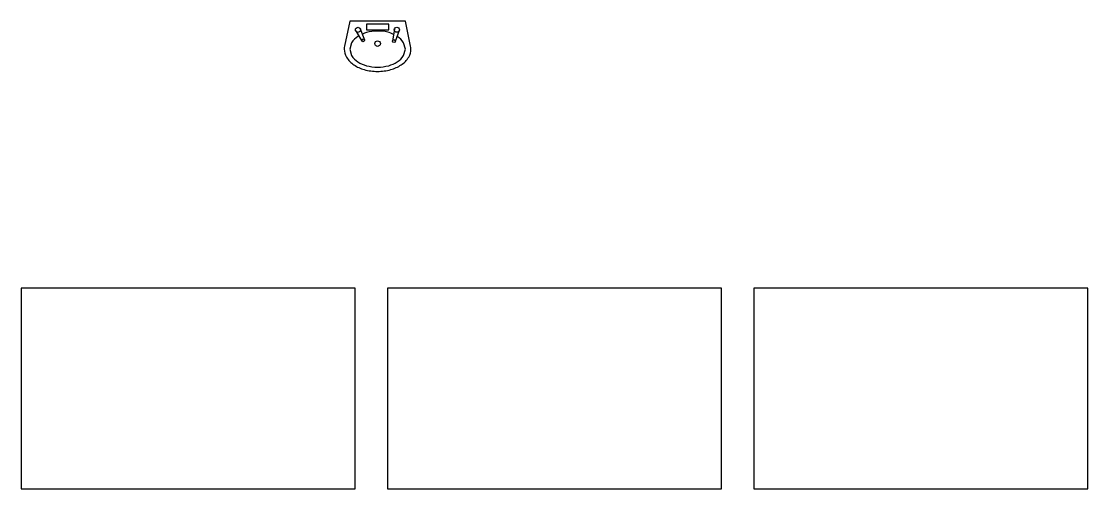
# Model space of a CAD drawing. Header units: inches. Extents: x 591 to 20043, y -1483 to 2716.
# Drawn here: x 10462 to 20043, y -1483 to 2716 of the extents above; entities that cross this region are included whole.
import ezdxf

# ---------------------------------------------------------------- set-up
doc = ezdxf.new("R2010")
doc.units = ezdxf.units.IN
doc.header["$MEASUREMENT"] = 0

# ---------------------------------------------------------------- blocks, each defined once
blk = doc.blocks.new('A$C60F95712')
for p, q in [((0.05, 0.45), (0.003, 0.2283)), ((0.55, 0.45), (0.05, 0.45)), ((0.4, 0.425), (0.2, 0.425)), ((0.2, 0.425), (0.2, 0.375)), ((0.4, 0.375), (0.4, 0.425)), ((0.597, 0.2283), (0.55, 0.45)), ((0.1035, 0.3639), (0.1588, 0.2727)), ((0.1448, 0.3831), (0.1814, 0.2836)), ((0.2, 0.375), (0.4, 0.375)), ((0.4514, 0.3804), (0.4348, 0.2751)), ((0.4953, 0.3684), (0.459, 0.2688))]:
    blk.add_line(p, q)
for points in [[(0.1307, 0.319, 0.008163), (0.1232, 0.3143, 0.107176), (0.0669, 0.2578), (0.05, 0.2), (0.0669, 0.1422, 0.107176), (0.1232, 0.0857, 0.078233), (0.2003, 0.0515, 0.065516), (0.3, 0.0383, 0.065516), (0.3997, 0.0515, 0.078233), (0.4768, 0.0857, 0.107176), (0.5331, 0.1422), (0.55, 0.2)], [(0.4439, 0.3328, 0.046779), (0.3911, 0.3524, 0.080145), (0.3, 0.3617, 0.065516), (0.2003, 0.3485, 0.037125), (0.1623, 0.3353, 0.107176)], [(0.55, 0.2), (0.5331, 0.2578, 0.107176), (0.4768, 0.3143, 0.000976), (0.4758, 0.3149, 0.080145)]]:
    blk.add_lwpolyline(points, format="xyb")
for centre, radius in [((0.1241, 0.3735), 0.0228), ((0.4733, 0.3744), 0.0228), ((0.1696, 0.2793), 0.0126), ((0.3, 0.25), 0.025), ((0.4472, 0.2731), 0.0126)]:
    blk.add_circle(centre, radius)
for centre, radius, start, end in [((0.1362, 0.2), 0.1362, 168.02396, 180), ((0.1362, 0.2), 0.1362, 180, 211.85353), ((0.4638, 0.2), 0.1362, 328.14647, 0), ((0.4638, 0.2), 0.1362, 0, 11.97604), ((0.2147, 0.2488), 0.2286, 211.85353, 236.30993), ((0.3853, 0.2488), 0.2286, 303.69007, 328.14647), ((0.2662, 0.3261), 0.3215, 236.30993, 254.56292), ((0.3, 0.4484), 0.4484, 254.56292, 270), ((0.3, 0.4484), 0.4484, 270, 285.43708), ((0.3338, 0.3261), 0.3215, 285.43708, 303.69007)]:
    blk.add_arc(centre, radius, start, end)

msp = doc.modelspace()

# ---------------------------------------------------------------- linework, layer by layer
for points in [[(10462.15375, -1482.52153), (12862.15375, -1482.52153), (13462.15375, -1482.52153), (13462.15375, 317.47847), (10462.15375, 317.47847)], [(13752.43687, -1482.52153), (16152.43687, -1482.52153), (16752.43687, -1482.52153), (16752.43687, 317.47847), (13752.43687, 317.47847)], [(17042.71999, -1482.52153), (19442.71999, -1482.52153), (20042.71999, -1482.52153), (20042.71999, 317.47847), (17042.71999, 317.47847)]]:
    msp.add_lwpolyline(points, close=True)

# ---------------------------------------------------------------- block references
at = {"color": 7, "xscale": 1000, "yscale": 1000, "zscale": 1000}
msp.add_blockref('A$C60F95712', (13362.91094, 2266.39821), dxfattribs=at)

doc.saveas('drawing.dxf')
